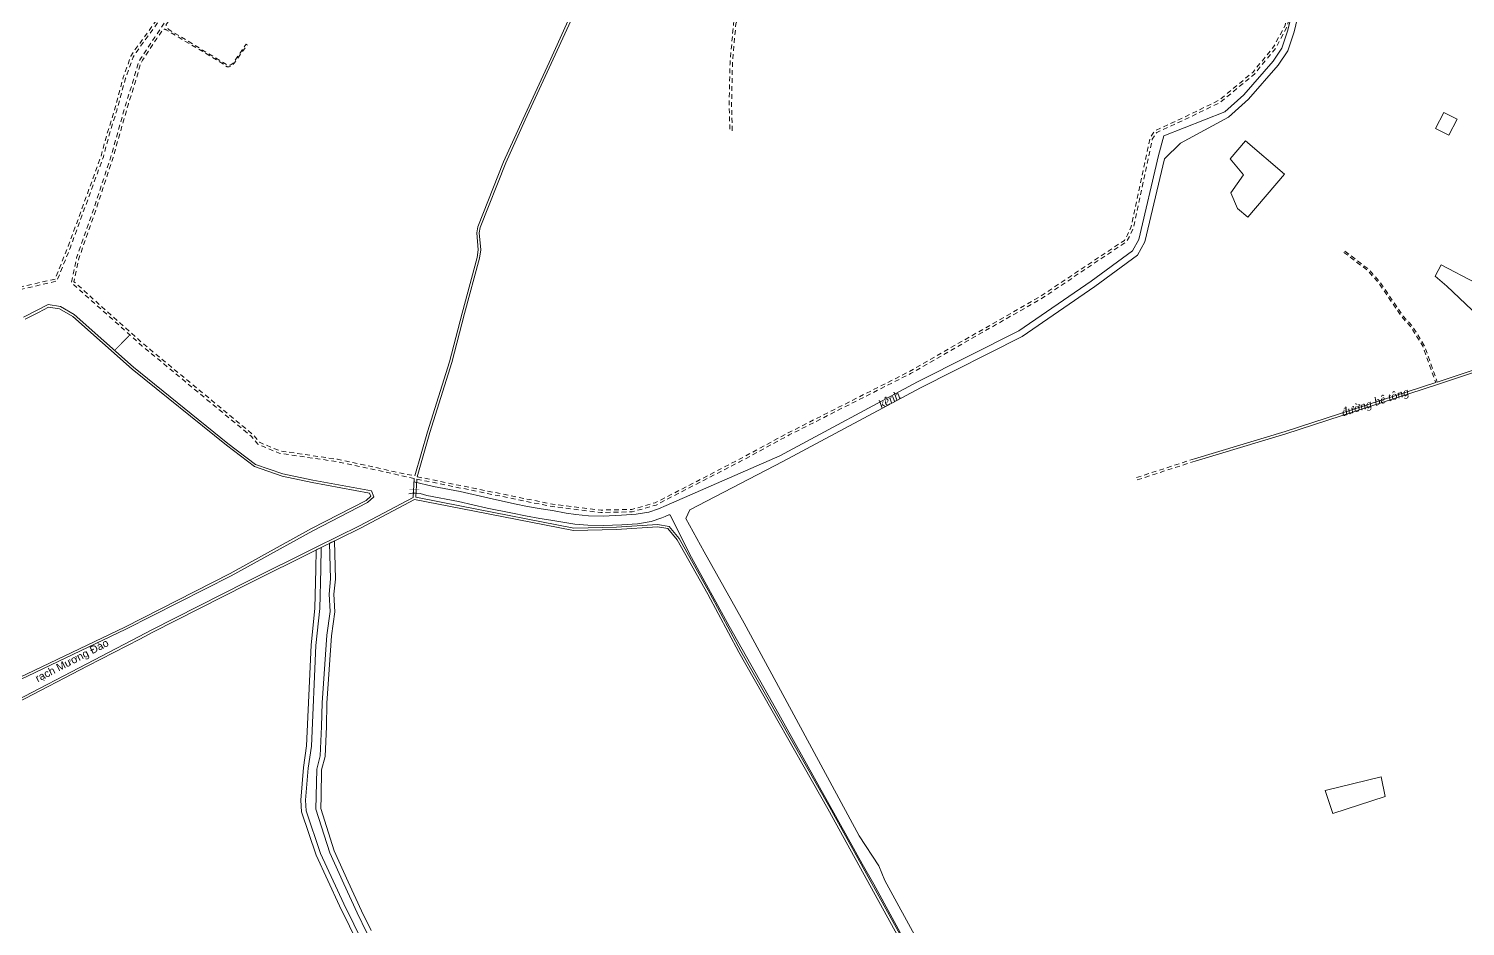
# Model space of a CAD drawing. Header units: metres. Extents: x 556238 to 587446, y 1177111 to 1219372.
# Drawn here: x 559741 to 561536, y 1211071 to 1212193 of the extents above; entities that cross this region are included whole.
import ezdxf

# ---------------------------------------------------------------- set-up
doc = ezdxf.new("R2010")
doc.units = ezdxf.units.M
doc.header["$MEASUREMENT"] = 0
doc.linetypes.add('Xr_Nen GT$0$MON', pattern=[10, 6, -4])
for name, color, linetype, lineweight in [('Xr_Nen GT$0$CAU-CONG', 4, 'Continuous', 0), ('Xr_Nen GT$0$DUONG BT-NEN BT', 38, 'Continuous', 0), ('Xr_Nen GT$0$DUONG DAT', 250, 'Continuous', 0), ('Xr_Nen GT$0$DUONG_DA', 38, 'Xr_Nen GT$0$MON', 0), ('Xr_Nen GT$0$TEN DUONG', 7, 'Continuous', 0), ('Xr_Nen GT$1$SONG_HO', 250, 'Continuous', 0)]:
    doc.layers.add(name, color=color, linetype=linetype, lineweight=lineweight)
doc.styles.add('Xr_Nen GT$0$ROMANS', font='romans.shx')
doc.styles.add('Xr_Nen GT$0$STANDARD', font='VNARIAL.TTF')
doc.linetypes.add('Xr_Nen GT$0$TL_P', pattern='A,2,[130,ltypeshp.shx,S=1,R=0,X=0,Y=-1],2', length=4)
doc.linetypes.add('Xr_Nen GT$1$TL_T', pattern='A,2,[130,ltypeshp.shx,S=1,R=0,X=0,Y=1],2', length=4)

msp = doc.modelspace()

# ---------------------------------------------------------------- linework, layer by layer
at = {"layer": 'Xr_Nen GT$0$CAU-CONG', "flags": 128}
for points, const_width in [([(559848.3089, 1211790.75452), (559867.30973, 1211810.11023)], 1), ([(559867.5307, 1211810.92499), (559867.32503, 1211810.08738), (559868.20877, 1211810.16356)], 0.1), ([(559847.39915, 1211790.41547), (559848.3132, 1211790.75889), (559848.10769, 1211789.89636)], 0.1), ([(560216.341, 1211617.339), (560228.84, 1211616.773)], 0.4)]:
    msp.add_lwpolyline(points, dxfattribs=dict(at, const_width=const_width))
at = {"layer": 'Xr_Nen GT$0$DUONG BT-NEN BT', "flags": 128}
for points in [[(560223.37057, 1211633.84803), (560239.37984, 1211688.91119), (560266.69085, 1211776.28185), (560282.44307, 1211837.52764), (560301.3047, 1211906.90724), (560302.71106, 1211916.54709), (560300.8726, 1211937.80654), (560302.05176, 1211945.12392), (560334.23448, 1212026.32764), (560358.67093, 1212080.34887), (560391.05111, 1212150.63336), (560412.95662, 1212198.79134), (560419.8375, 1212213.27855)], [(560226.20214, 1211632.84144), (560242.25216, 1211688.04481), (560269.57715, 1211775.46015), (560285.34339, 1211836.76045), (560304.24713, 1211906.29496), (560305.72991, 1211916.4586), (560303.8934, 1211937.69546), (560304.96143, 1211944.32318), (560336.9972, 1212025.15611), (560361.40001, 1212079.10299), (560393.77889, 1212149.38464), (560415.67713, 1212197.52664), (560422.54737, 1212211.99147)], [(561198.16553, 1211652.42441), (561311.58548, 1211686.4942), (561501.1078, 1211748.04345), (561632.08065, 1211791.8979), (561736.65402, 1211817.57553)], [(561500.83574, 1211751.11606), (561631.24528, 1211794.7819), (561735.93863, 1211820.48899)], [(561197.30247, 1211655.29759), (561310.69052, 1211689.3578), (561498.93501, 1211750.49206)], [(559725.65964, 1211353.11253), (559813.4251, 1211399.01561), (559878.30719, 1211432.59685), (559894.71137, 1211441.37963), (560012.29013, 1211500.85612), (560100.05285, 1211544.72398), (560154.24871, 1211571.36004), (560221.48544, 1211607.00766), (560222.74161, 1211630.5125)], [(560992.81125, 1210764.45462), (560972.3242, 1210798.94218), (560915.86517, 1210904.09474), (560840.03519, 1211041.23394), (560741.81407, 1211219.1564), (560630.86929, 1211414.83996), (560591.92955, 1211487.3184), (560553.68002, 1211555.61329), (560541.31603, 1211570.76558), (560526.67598, 1211573.27418), (560475.36722, 1211569.75842), (560421.90692, 1211568.59117), (560281.52537, 1211596.01883), (560224.50529, 1211607.29902), (560225.71207, 1211629.8797)], [(559727.09836, 1211350.47947), (559814.80977, 1211396.35427), (559879.70475, 1211429.94218), (559896.09663, 1211438.71837), (560013.63787, 1211498.17588), (560101.38515, 1211542.03602), (560155.61329, 1211568.68796), (560223.16974, 1211604.50508), (560280.94663, 1211593.07517), (560421.64908, 1211565.58483), (560475.50258, 1211566.76066), (560526.52303, 1211570.25667), (560539.70197, 1211567.99842), (560551.19033, 1211553.91922), (560589.29926, 1211485.8754), (560628.24271, 1211413.39004), (560739.19593, 1211217.6916), (560837.40881, 1211039.78406), (560913.23083, 1210902.65926), (560969.7118, 1210797.46582), (560990.08338, 1210763.17266)]]:
    msp.add_lwpolyline(points, dxfattribs=at)
at = {"layer": 'Xr_Nen GT$0$DUONG DAT', "flags": 128}
for points in [[(559736.59285, 1211829.94838), (559753.05561, 1211838.3156), (559765.7265, 1211844.85521), (559779.63624, 1211842.85046), (559795.99644, 1211833.19262), (559870.14156, 1211767.36864), (559988.10608, 1211672.14469), (560023.04378, 1211645.65376), (560057.53802, 1211633.71044), (560095.18728, 1211625.79784), (560166.9636, 1211612.4847), (560168.61873, 1211608.41349), (560162.45113, 1211603.15669), (560094.41979, 1211568.05293), (559992.71672, 1211511.77663), (559861.02165, 1211444.92035), (559710.23095, 1211372.81828)], [(559734.45875, 1211832.22897), (559751.68801, 1211840.98577), (559765.20396, 1211847.96152), (559780.65087, 1211845.73522), (559797.77125, 1211835.62863), (559872.08065, 1211769.65881), (559989.95497, 1211674.50767), (560024.47618, 1211648.33254), (560058.34049, 1211636.60733), (560095.76943, 1211628.74103), (560169.12455, 1211615.13505), (560172.21393, 1211607.53594), (560164.13403, 1211600.64922), (560095.83415, 1211565.4069), (559994.12242, 1211509.12581), (559862.34791, 1211442.2292), (559711.58151, 1211370.13875)], [(560154.42987, 1211045.39029), (560129.456, 1211096.37358), (560100.1513, 1211159.6558), (560081.62771, 1211214.01961), (560080.89482, 1211228.66453), (560084.24472, 1211269.28335), (560088.13247, 1211296.3753), (560093.943, 1211422.34186), (560098.64003, 1211468.58673), (560099.8431, 1211517.28467), (560100.16163, 1211541.42445), (560106.29295, 1211544.4481), (560105.8409, 1211517.12133), (560104.63252, 1211468.20894), (560099.929, 1211421.90014), (560094.11276, 1211295.80961), (560090.20956, 1211268.61002), (560086.90718, 1211228.56747), (560087.5782, 1211215.15907), (560105.7287, 1211161.8902), (560134.87306, 1211098.95423), (560159.87051, 1211047.9228)], [(560163.41914, 1211062.6773), (560151.35998, 1211087.68499), (560134.68955, 1211124.08675), (560117.11066, 1211162.82312), (560099.83693, 1211217.31027), (560100.26124, 1211233.41969), (560100.88863, 1211267.15819), (560105.2165, 1211283.83972), (560106.84652, 1211320.69213), (560107.67332, 1211350.07365), (560113.44199, 1211434.69011), (560117.54095, 1211464.24497), (560116.31063, 1211485.9636), (560118.16559, 1211505.11719), (560116.94928, 1211549.68545), (560122.97257, 1211552.64576), (560124.1735, 1211504.90905), (560122.32706, 1211485.84339), (560123.56444, 1211464.00021), (560119.41385, 1211434.07318), (560113.66757, 1211349.7851), (560112.84279, 1211320.47517), (560111.18275, 1211282.94397), (560106.87441, 1211266.33773), (560106.25977, 1211233.28492), (560105.86142, 1211218.16131), (560122.72209, 1211164.97708), (560140.14901, 1211126.57561), (560156.79032, 1211090.23742), (560168.64821, 1211065.64712)]]:
    msp.add_lwpolyline(points, dxfattribs=at)
at = {"layer": 'Xr_Nen GT$0$DUONG_DA', "flags": 128}
for points in [[(559253.1176, 1212859.09467), (559253.34131, 1212849.75877), (559252.35829, 1212838.85495), (559248.63201, 1212829.84003), (559244.50066, 1212820.38357), (559239.53183, 1212813.18795), (559230.3044, 1212806.3698), (559213.60392, 1212797.5172), (559198.13403, 1212788.75947), (559184.7217, 1212783.92594), (559181.18135, 1212781.7045), (559180.21495, 1212777.342), (559180.0025, 1212772.31795), (559180.99957, 1212766.19757), (559183.97533, 1212756.65086), (559182.69775, 1212754.50769), (559169.5937, 1212747.40924), (559147.85702, 1212738.68737, 0.3245747202), (559146.861, 1212731.01479), (559153.80997, 1212713.98172), (559160.03922, 1212699.08029), (559168.43982, 1212681.27574), (559178.79927, 1212661.49925), (559186.7555, 1212646.28502), (559269.89474, 1212524.46613), (559354.5467, 1212439.65727), (559364.23928, 1212421.36411), (559367.90106, 1212396.36029), (559366.97737, 1212364.9755), (559362.63353, 1212328.38953), (559363.5743, 1212302.37873), (559369.7562, 1212282.04311), (559443.27002, 1212188.06455), (559528.76833, 1212092.89971), (559581.08197, 1212045.23875), (559595.75483, 1212027.73348), (559602.92136, 1211982.687), (559604.488, 1211947.90923), (559604.488, 1211942.25697), (559647.88709, 1211904.73574), (559680.93291, 1211880.43652), (559714.53533, 1211866.94248), (559730.11588, 1211866.63852), (559776.23325, 1211877.57524), (559793.16362, 1211919.9345), (559834.28625, 1212032.70424), (559840.8667, 1212057.72297), (559851.11261, 1212090.78146), (559861.90121, 1212130.91232), (559871.329, 1212157.23565), (559875.17964, 1212163.39067), (559906.6256, 1212206.57137), (559931.49273, 1212243.28043), (559952.30799, 1212280.1309), (559966.35739, 1212299.92536), (559990.24628, 1212335.88216), (560011.41604, 1212367.6099), (560026.83631, 1212390.0476)], [(559259.55994, 1212859.58564), (559257.56658, 1212849.48113), (559255.30518, 1212838.13088), (559251.41711, 1212828.72454), (559248.9515, 1212820.49093), (559255.85122, 1212817.0791), (559259.14363, 1212815.62677), (559256.31135, 1212811.38195), (559255.68082, 1212806.73502), (559249.79968, 1212797.91971), (559242.16594, 1212787.43709), (559237.41361, 1212782.10673), (559232.3272, 1212777.37213), (559221.97337, 1212770.92394), (559209.6092, 1212763.93167), (559184.05516, 1212751.83112), (559170.9205, 1212744.71609), (559150.66503, 1212736.01643, 0.2356206082), (559149.861, 1212731.60321), (559156.58284, 1212715.12689), (559162.78113, 1212700.2995), (559171.1263, 1212682.61241), (559181.45675, 1212662.8913), (559189.3325, 1212647.83098), (559272.21526, 1212526.38787), (559356.9873, 1212441.45873), (559367.13258, 1212422.31114), (559370.90749, 1212396.53484), (559369.97215, 1212364.75409), (559365.63996, 1212328.26616), (559366.55822, 1212302.87754), (559372.4638, 1212283.45089), (559445.56998, 1212189.99345), (559530.89967, 1212095.01629), (559583.25152, 1212047.32052), (559598.58717, 1212029.02452), (559605.9107, 1211982.99115), (559607.488, 1211947.97677), (559607.488, 1211943.62903), (559649.75963, 1211907.08257), (559682.40376, 1211883.07872), (559715.11097, 1211869.94418), (559730.569, 1211869.98939), (559773.96475, 1211879.98276), (559790.36087, 1211921.00535), (559831.42024, 1212033.60161), (559837.98192, 1212058.54897), (559848.23025, 1212091.61525), (559859.03575, 1212131.80899), (559868.6139, 1212158.55215), (559872.69236, 1212165.07133), (559904.17046, 1212208.29616), (559928.9406, 1212244.86203), (559949.77201, 1212281.7411), (559963.88419, 1212301.62403), (559987.74913, 1212337.54477), (560008.93196, 1212369.2921), (560024.3714, 1212391.75769)], [(560039.27699, 1212407.33531), (560043.88404, 1212400.35359), (560061.8497, 1212389.40441), (560087.49058, 1212372.14452), (560110.86119, 1212356.54462), (560127.56005, 1212345.37519), (560144.38071, 1212332.17923), (560165.9553, 1212315.46671), (560194.58649, 1212292.00378), (560207.06353, 1212281.89792), (560210.36571, 1212278.20415), (560222.60396, 1212270.28225), (560239.53449, 1212257.91911), (560247.98455, 1212251.67261), (560246.81087, 1212249.12379), (560237.7782, 1212255.4869), (560220.90292, 1212267.80968), (560208.3975, 1212275.90452), (560204.98781, 1212279.71857), (560192.6916, 1212289.67795), (560164.0856, 1212313.12024), (560142.53625, 1212329.81321), (560125.79772, 1212342.94474), (560109.19565, 1212354.04943), (560085.82018, 1212369.65257), (560060.23063, 1212386.87791), (560043.25575, 1212397.22326), (560041.63664, 1212394.8008), (560009.61159, 1212349.45078), (559993.1459, 1212323.93931), (559973.93448, 1212296.0875), (559958.70384, 1212271.98659), (559937.30617, 1212235.49445), (559921.21565, 1212210.58827), (559912.85095, 1212198.19177), (559912.85095, 1212196.05141, 0.1227224647), (559917.13867, 1212191.04253), (559937.00721, 1212179.51598), (559958.16563, 1212166.19928), (559983.91616, 1212150.72864), (559989.65326, 1212147.34915), (559992.67279, 1212147.28878), (559996.47737, 1212149.94412), (560012.61253, 1212173.69332), (560013.88072, 1212172.90876), (559998.72266, 1212151.12305, -0.1456982536), (559991.58168, 1212145.42422, -0.3909689337), (559986.62962, 1212147.29501), (559961.99028, 1212162.20105), (559933.16894, 1212179.18528), (559912.79345, 1212191.64434, 0.3151102688), (559908.15887, 1212191.2381), (559901.11566, 1212180.80006), (559883.23871, 1212153.66912), (559880.44162, 1212148.31196), (559873.69776, 1212124.46554), (559865.48715, 1212099.09563), (559846.42576, 1212031.73192), (559821.98516, 1211957.64378), (559803.72461, 1211905.76389), (559797.57757, 1211876.65021), (559884.78432, 1211798.50657), (560021.1712, 1211685.52957), (560029.20906, 1211675.99821), (560054.7767, 1211665.13684), (560126.93555, 1211654.65688), (560197.34508, 1211639.33936), (560223.37057, 1211633.84803)]]:
    msp.add_lwpolyline(points, format="xyb", dxfattribs=at)
for points in [[(560619.98321, 1212065.32515), (560619.11541, 1212098.7766), (560620.17289, 1212148.81037), (560624.50089, 1212198.89434), (560641.68522, 1212262.36144), (560649.32966, 1212302.49687), (560655.21317, 1212320.9815), (560667.89342, 1212356.48875), (560680.53773, 1212388.19206), (560683.75214, 1212390.11944), (560691.36043, 1212390.57565), (560769.64874, 1212400.27898), (560790.01394, 1212407.97669), (560775.03074, 1212479.63217), (560771.38752, 1212508.50685), (560767.44201, 1212516.90704), (560761.35439, 1212520.96278)], [(560222.72971, 1211630.51519), (560196.69492, 1211636.41064), (560126.40045, 1211651.70312), (560053.96118, 1211662.22381), (560027.37719, 1211673.51693), (560019.0508, 1211683.39043), (559882.82568, 1211796.23343), (559794.28404, 1211875.57324), (559800.82978, 1211906.57523), (559819.14548, 1211958.61181), (559843.55662, 1212032.61065), (559862.59733, 1212099.90129), (559870.82405, 1212125.32816), (559877.63905, 1212149.42614), (559880.64985, 1212155.1926), (559898.61964, 1212182.46443), (559918.71205, 1212212.24142), (559934.75108, 1212237.06789), (559956.14115, 1212273.54708), (559971.4307, 1212297.7412), (559990.65027, 1212325.60482), (560007.12494, 1212351.1302), (560039.16386, 1212396.49987), (560041.01303, 1212399.26653), (560037.48927, 1212404.72949)], [(560488.35727, 1212358.68371), (560490.82467, 1212358.73172), (560505.38872, 1212351.94678), (560536.53061, 1212339.02625), (560574.07549, 1212322.74112), (560588.64095, 1212316.60901), (560646.13636, 1212301.76517), (560638.7596, 1212263.03509), (560621.53511, 1212199.41966), (560617.17562, 1212148.97138), (560616.11459, 1212098.7694), (560616.98422, 1212065.24735)], [(560225.71207, 1211629.8797), (560394.92241, 1211595.48303), (560455.85353, 1211588.135), (560495.05023, 1211588.99776), (560524.75958, 1211597.48471), (560629.12124, 1211651.37693), (560691.26536, 1211685.04927), (560842.58745, 1211761.70443), (561006.34449, 1211855.59717), (561112.07773, 1211926.20732), (561116.57964, 1211933.76505), (561120.99981, 1211943.62855), (561144.77172, 1212055.01495), (561150.4018, 1212063.30411), (561184.82112, 1212079.06129), (561229.79671, 1212100.94868), (561272.37103, 1212136.2581), (561298.90404, 1212168.67768), (561313.57168, 1212196.02573), (561319.72958, 1212231.40805), (561331.88127, 1212250.22958), (561345.55589, 1212257.56196), (561359.93124, 1212264.32194), (561439.65605, 1212281.64076), (561537.44884, 1212303.25163), (561593.26456, 1212318.12521), (561682.79827, 1212336.42451)], [(560226.20214, 1211632.84144), (560395.40159, 1211598.44697), (560456.00086, 1211591.13897), (560494.59782, 1211591.98853), (560523.64842, 1211600.28729), (560627.71825, 1211654.02882), (560689.87264, 1211687.70673), (560841.16255, 1211764.34557), (561004.76351, 1211858.14883), (561109.84751, 1211928.32541), (561113.91316, 1211935.15075), (561118.13219, 1211944.56545), (561141.96028, 1212056.21505), (561148.39101, 1212065.683), (561183.54018, 1212081.7743), (561228.15941, 1212103.48827), (561270.23292, 1212138.38233), (561296.39796, 1212170.35232), (561310.69912, 1212197.01705), (561316.87854, 1212232.52307), (561329.78101, 1212252.50748), (561344.20781, 1212260.24318), (561358.96222, 1212267.1814), (561439.01395, 1212284.57124), (561536.7386, 1212306.16706), (561592.57744, 1212321.04679), (561683.65686, 1212339.80787)], [(561384.13658, 1211913.27037), (561413.34275, 1211891.06121), (561427.29784, 1211875.63068), (561456.74999, 1211832.24551), (561467.76989, 1211820.31577), (561482.82385, 1211795.9644), (561498.93501, 1211750.49206)], [(561385.34718, 1211914.86236), (561414.70137, 1211892.54065), (561428.87447, 1211876.86905), (561458.32066, 1211833.49266), (561469.36975, 1211821.53132), (561484.63755, 1211796.83404), (561500.83574, 1211751.11606)], [(561197.30247, 1211655.29759), (561122.27177, 1211630.8336)], [(561198.19899, 1211652.43489), (561123.20176, 1211627.98139)]]:
    msp.add_lwpolyline(points, dxfattribs=at)
at = {"layer": 'Xr_Nen GT$1$SONG_HO', "linetype": 'Xr_Nen GT$1$TL_T', "flags": 128}
for points in [[(560939.79107, 1210896.26385), (560894.38035, 1210981.55177), (560852.66804, 1211050.81932), (560810.58125, 1211128.22015), (560803.1001, 1211146.24235), (560778.61827, 1211183.85537), (560685.6869, 1211356.16334), (560634.77422, 1211449.91296), (560585.01053, 1211539.04216), (560562.0394, 1211580.57592), (560567.12046, 1211591.4547), (560683.18893, 1211651.88122), (560855.17878, 1211744.18313), (560982.19237, 1211808.2257), (561073.08962, 1211870.63356), (561126.38537, 1211909.68139), (561135.35594, 1211926.43967), (561159.91862, 1212030.23619), (561179.97049, 1212049.87538), (561239.9431, 1212082.54555), (561264.85473, 1212104.76417), (561302.23069, 1212147.43934), (561313.91627, 1212165.25357), (561321.84424, 1212189.00534), (561332.63191, 1212233.2056), (561339.18962, 1212239.91052), (561352.30078, 1212247.94224), (561366.73966, 1212253.71212), (561393.29391, 1212258.57758), (561430.772, 1212265.76776), (561463.43288, 1212276.07422), (561522.74589, 1212287.92512), (561579.99073, 1212300.57403), (561683.78212, 1212325.42207), (561681.91952, 1212333.20222), (561578.19627, 1212308.37049), (561521.09897, 1212295.75418), (561461.43958, 1212283.83408), (561428.808, 1212273.53686), (561391.81932, 1212266.44058), (561364.51248, 1212261.43722), (561348.70123, 1212255.11894), (561334.16433, 1212246.21382), (561325.37981, 1212237.2321), (561314.15092, 1212191.22401), (561306.65692, 1212168.7724), (561295.84632, 1212152.29204), (561259.16162, 1212110.40614), (561235.30633, 1212089.12967), (561159.15263, 1212059.15006), (561152.6668, 1212034.33151), (561127.81097, 1211929.2962), (561120.19044, 1211915.06), (561068.46044, 1211877.15933), (560978.10895, 1211815.12618), (560851.48578, 1211751.28047), (560679.45016, 1211658.95399), (560537.34916, 1211596.95864)], [(560537.34916, 1211596.95864), (560527.76232, 1211592.62738), (560515.85293, 1211588.68783), (560500.08655, 1211586.04361), (560481.501, 1211584.71214), (560458.61519, 1211583.7293), (560440.41285, 1211584.11753), (560424.64156, 1211585.5295), (560412.64433, 1211587.27501), (560395.47777, 1211590.47409), (560381.43495, 1211592.61761), (560364.02639, 1211595.7973), (560347.94859, 1211598.98667), (560316.34307, 1211606.25187), (560280.17673, 1211614.42624), (560246.6594, 1211620.80838), (560222.35112, 1211626.35477)], [(560215.91404, 1211611.33583), (560219.97727, 1211612.16255), (560225.35345, 1211612.26814), (560230.01059, 1211611.89863), (560238.32431, 1211609.24747), (560277.85676, 1211601.79457), (560313.94316, 1211593.6384), (560345.58978, 1211587.22293), (560361.78151, 1211584.01127), (560379.4519, 1211580.78294), (560393.47273, 1211578.64348), (560410.68126, 1211575.43629), (560423.24217, 1211573.6094), (560439.74915, 1211572.13161), (560458.74529, 1211571.72541), (560482.18705, 1211572.73286), (560501.51057, 1211574.11648), (560518.74528, 1211577.00899), (560532.12758, 1211581.43479), (560536.11225, 1211583.2355), (560540.62724, 1211585.20687), (560542.38939, 1211585.00652)], [(560542.49989, 1211584.80562), (560569.27259, 1211531.86609), (560616.29234, 1211446.0539), (560670.34225, 1211350.3035), (560765.4208, 1211179.76761), (560782.45814, 1211148.72563), (560796.89344, 1211123.53204), (560840.15848, 1211043.84234), (560878.71491, 1210972.88958), (560927.47731, 1210884.91406)]]:
    msp.add_lwpolyline(points, dxfattribs=at)
msp.add_lwpolyline([(561509.09545, 1212088.40114), (561498.72184, 1212068.26246), (561515.34069, 1212059.70195), (561525.63116, 1212079.67923)], close=True, dxfattribs=at)
at = {"layer": 'Xr_Nen GT$1$SONG_HO', "linetype": 'Xr_Nen GT$0$TL_P', "flags": 128}
for points in [[(561261.22564, 1212052.71729), (561310.13354, 1212011.07056), (561264.23378, 1211957.16811), (561251.22465, 1211968.24582), (561242.78411, 1211987.78033), (561258.62753, 1212010.15253), (561242.09526, 1212030.11541)], [(561498.37049, 1211883.68731), (561505.68585, 1211897.78819), (561548.75049, 1211875.44678), (561581.8328, 1211843.34154), (561585.1625, 1211816.79928), (561580.59382, 1211813.93612), (561551.78789, 1211833.97822), (561512.65201, 1211870.87837)], [(561360.91263, 1211240.38255), (561430.84975, 1211257.74717), (561435.7065, 1211233.15642), (561370.30262, 1211211.90901)]]:
    msp.add_lwpolyline(points, close=True, dxfattribs=at)

# ---------------------------------------------------------------- texts
at = {"layer": 'Xr_Nen GT$0$DUONG BT-NEN BT', "insert": (561379.9098, 1211717.7285), "char_height": 10, "attachment_point": 1, "rotation": 17.884997, "style": 'Xr_Nen GT$0$ROMANS'}
msp.add_mtext_dynamic_manual_height_columns('{\\fTimes New Roman|b0|i1|c0|p18;đường bê tông}', width=150.9387281, gutter_width=100, heights=[0], dxfattribs=at)
at = {"layer": 'Xr_Nen GT$0$TEN DUONG', "color": 4, "linetype": 'Continuous', "style": 'Xr_Nen GT$0$STANDARD'}
msp.add_text('r¹ch M\xad¬ng §µo', height=9.499992, rotation=27.27757443, dxfattribs=at).set_placement((559752.28025, 1211375.76929))
at = {"layer": 'Xr_Nen GT$1$SONG_HO', "linetype": 'Xr_Nen GT$1$TL_T', "insert": (560800.75445, 1211726.05535), "char_height": 10, "attachment_point": 1, "rotation": 29.52630032, "style": 'Xr_Nen GT$0$ROMANS'}
msp.add_mtext_dynamic_manual_height_columns('\\pi0.8666;{\\fTimes New Roman|b0|i1|c0|p18;kênh}', width=61.2500687, gutter_width=100, heights=[0], dxfattribs=at)

doc.saveas('drawing.dxf')
